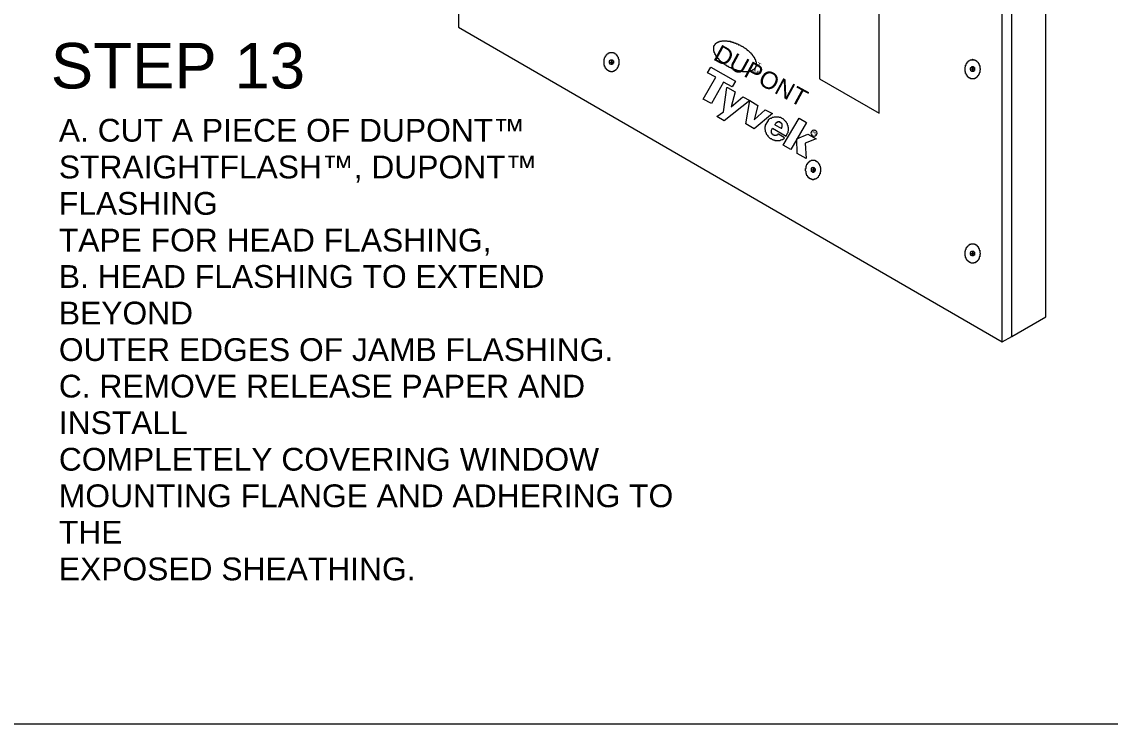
# Model space of a CAD drawing. Header units: inches. Extents: x 0 to 32.7, y -0.1 to 22.9.
# Drawn here: x 13.45 to 17.189, y 0.134 to 2.544 of the extents above; entities that cross this region are included whole.
import ezdxf

# ---------------------------------------------------------------- set-up
doc = ezdxf.new("R2010")
doc.units = ezdxf.units.IN
doc.header["$MEASUREMENT"] = 0
doc.layers.add('PDF_Geometry', color=7, linetype='Continuous', true_color=0x5d5d5d)
doc.layers.add('PDF_Text', color=7, linetype='Continuous')
doc.styles.add('PDF Arial', font='arial.ttf')
doc.styles.add('PDF Chief Blueprint', font='Chief_Blueprint.ttf')

msp = doc.modelspace()

# ---------------------------------------------------------------- linework, layer by layer
at = {"layer": 'PDF_Geometry', "color": 7, "lineweight": 18}
for points in [[(0.1854, 0.1336), (0.1854, 22.8836), (32.6721, 22.8836), (32.6721, 0.1336)], [(16.8171, 1.4453), (16.8171, 4.3919), (14.9504, 5.4569), (14.9504, 2.5253)]]:
    msp.add_lwpolyline(points, close=True, dxfattribs=at)
at = {"layer": 'PDF_Geometry', "color": 254, "lineweight": 18, "true_color": 0xe1e1e1}
msp.add_lwpolyline([(16.8171, 1.4453), (16.8504, 1.4636), (16.8504, 4.4119), (14.9838, 5.4769), (14.9504, 5.4569)], dxfattribs=at)
at = {"layer": 'PDF_Geometry', "color": 253, "lineweight": 18, "true_color": 0xa2a2a2}
msp.add_lwpolyline([(16.8504, 1.4636), (16.9671, 1.5319), (16.9671, 4.4786), (16.9038, 4.5153), (16.7871, 4.4469), (16.8504, 4.4119), (16.9671, 4.4786)], dxfattribs=at)
at = {"layer": 'PDF_Geometry', "color": 252, "lineweight": 18, "true_color": 0x929292}
msp.add_lwpolyline([(16.1904, 3.9869), (16.1904, 2.3486), (16.3954, 2.2303), (16.3954, 3.8686)], dxfattribs=at)
at = {"layer": 'PDF_Geometry', "color": 251, "lineweight": 18, "true_color": 0x686868}
for points in [[(16.8171, 1.4453), (16.8171, 3.9903)], [(15.4688, 2.4053), (15.4821, 2.4053)], [(15.4754, 2.4136), (15.4754, 2.3969)], [(16.7088, 2.3819), (16.7221, 2.3819)], [(16.7154, 2.3903), (16.7154, 2.3736)], [(16.1621, 2.0353), (16.1754, 2.0353)], [(16.1688, 2.0453), (16.1688, 2.0269)], [(16.7088, 1.7486), (16.7221, 1.7486)], [(16.7154, 1.7569), (16.7154, 1.7403)]]:
    msp.add_lwpolyline(points, dxfattribs=at)
for points in [[(15.9704, 2.3869), (15.9688, 2.3869), (15.9688, 2.3853), (15.9688, 2.3836), (15.9671, 2.3836), (15.9671, 2.3819), (15.9654, 2.3819), (15.9654, 2.3803), (15.9638, 2.3803), (15.9621, 2.3786), (15.9604, 2.3786), (15.9604, 2.3769), (15.9588, 2.3769), (15.9571, 2.3769), (15.9571, 2.3753), (15.9554, 2.3753), (15.9538, 2.3753), (15.9521, 2.3753), (15.9521, 2.3736), (15.9504, 2.3736), (15.9488, 2.3736), (15.9471, 2.3736), (15.9454, 2.3736), (15.9454, 2.3719), (15.9438, 2.3719), (15.9421, 2.3719), (15.9404, 2.3719), (15.9388, 2.3719), (15.9371, 2.3719), (15.9354, 2.3719), (15.9338, 2.3719), (15.9321, 2.3719), (15.9304, 2.3719), (15.9288, 2.3719), (15.9271, 2.3719), (15.9254, 2.3736), (15.9238, 2.3736), (15.9221, 2.3736), (15.9204, 2.3736), (15.9188, 2.3736), (15.9171, 2.3736), (15.9154, 2.3753), (15.9138, 2.3753), (15.9121, 2.3753), (15.9104, 2.3753), (15.9088, 2.3753), (15.9088, 2.3769), (15.9071, 2.3769), (15.9054, 2.3769), (15.9038, 2.3786), (15.9021, 2.3786), (15.9004, 2.3786), (15.8988, 2.3803), (15.8971, 2.3803), (15.8954, 2.3803), (15.8938, 2.3819), (15.8921, 2.3819), (15.8904, 2.3819), (15.8888, 2.3836), (15.8871, 2.3853), (15.8854, 2.3853), (15.8838, 2.3853), (15.8821, 2.3869), (15.8804, 2.3869), (15.8788, 2.3886), (15.8771, 2.3903), (15.8754, 2.3903), (15.8738, 2.3919), (15.8721, 2.3919), (15.8721, 2.3936), (15.8704, 2.3936), (15.8688, 2.3953), (15.8671, 2.3953), (15.8654, 2.3969), (15.8638, 2.3986), (15.8621, 2.3986), (15.8604, 2.4003), (15.8604, 2.4019), (15.8588, 2.4019), (15.8571, 2.4036), (15.8554, 2.4053), (15.8538, 2.4053), (15.8538, 2.4069), (15.8521, 2.4069), (15.8504, 2.4086), (15.8504, 2.4103), (15.8488, 2.4103), (15.8471, 2.4119), (15.8454, 2.4136), (15.8454, 2.4153), (15.8438, 2.4153), (15.8438, 2.4169), (15.8421, 2.4169), (15.8421, 2.4186), (15.8404, 2.4186), (15.8404, 2.4203), (15.8388, 2.4219), (15.8388, 2.4236), (15.8371, 2.4236), (15.8371, 2.4253), (15.8354, 2.4253), (15.8354, 2.4269), (15.8338, 2.4286), (15.8338, 2.4303), (15.8321, 2.4303), (15.8321, 2.4319), (15.8321, 2.4336), (15.8304, 2.4353), (15.8304, 2.4369), (15.8288, 2.4386), (15.8288, 2.4403), (15.8288, 2.4419), (15.8271, 2.4436), (15.8271, 2.4453), (15.8271, 2.4469), (15.8271, 2.4486), (15.8271, 2.4503), (15.8271, 2.4519), (15.8271, 2.4536), (15.8271, 2.4553), (15.8271, 2.4569), (15.8271, 2.4586), (15.8271, 2.4603), (15.8288, 2.4603), (15.8288, 2.4619), (15.8288, 2.4636), (15.8304, 2.4636), (15.8304, 2.4653), (15.8321, 2.4669), (15.8321, 2.4686), (15.8338, 2.4686), (15.8338, 2.4703), (15.8354, 2.4703), (15.8371, 2.4719), (15.8388, 2.4719), (15.8388, 2.4736), (15.8404, 2.4736), (15.8421, 2.4736), (15.8421, 2.4753), (15.8438, 2.4753), (15.8454, 2.4753), (15.8471, 2.4769), (15.8488, 2.4769), (15.8504, 2.4769), (15.8521, 2.4769), (15.8538, 2.4769), (15.8554, 2.4786), (15.8571, 2.4786), (15.8588, 2.4786), (15.8604, 2.4786), (15.8621, 2.4786), (15.8638, 2.4786), (15.8654, 2.4786), (15.8671, 2.4786), (15.8688, 2.4786), (15.8704, 2.4786), (15.8721, 2.4786), (15.8738, 2.4769), (15.8754, 2.4769), (15.8771, 2.4769), (15.8788, 2.4769), (15.8804, 2.4769), (15.8821, 2.4769), (15.8838, 2.4769), (15.8838, 2.4753), (15.8854, 2.4753), (15.8871, 2.4753), (15.8888, 2.4753), (15.8904, 2.4753), (15.8904, 2.4736), (15.8921, 2.4736), (15.8938, 2.4736), (15.8954, 2.4719), (15.8971, 2.4719), (15.8988, 2.4719), (15.9004, 2.4719), (15.9004, 2.4703), (15.9021, 2.4703), (15.9038, 2.4703), (15.9054, 2.4686), (15.9071, 2.4686), (15.9088, 2.4686), (15.9104, 2.4669), (15.9121, 2.4653), (15.9138, 2.4653), (15.9154, 2.4653), (15.9171, 2.4636), (15.9188, 2.4636), (15.9204, 2.4619), (15.9221, 2.4603), (15.9238, 2.4603), (15.9254, 2.4586), (15.9271, 2.4586), (15.9288, 2.4569), (15.9304, 2.4553), (15.9321, 2.4553), (15.9338, 2.4536), (15.9354, 2.4519), (15.9371, 2.4519), (15.9388, 2.4503), (15.9388, 2.4486), (15.9404, 2.4486), (15.9421, 2.4469), (15.9438, 2.4469), (15.9438, 2.4453), (15.9454, 2.4453), (15.9471, 2.4436), (15.9488, 2.4419), (15.9488, 2.4403), (15.9504, 2.4403), (15.9521, 2.4386), (15.9538, 2.4369), (15.9538, 2.4353), (15.9554, 2.4353), (15.9554, 2.4336), (15.9571, 2.4336), (15.9571, 2.4319), (15.9588, 2.4319), (15.9588, 2.4303), (15.9604, 2.4286), (15.9621, 2.4269), (15.9621, 2.4253), (15.9638, 2.4253), (15.9638, 2.4236), (15.9654, 2.4219), (15.9654, 2.4203), (15.9671, 2.4203), (15.9671, 2.4186), (15.9671, 2.4169), (15.9688, 2.4153), (15.9688, 2.4136), (15.9704, 2.4136), (15.9704, 2.4119), (15.9704, 2.4103), (15.9704, 2.4086), (15.9721, 2.4069), (15.9721, 2.4053), (15.9721, 2.4036), (15.9721, 2.4019), (15.9721, 2.4003), (15.9721, 2.3986), (15.9721, 2.3969), (15.9721, 2.3953), (15.9721, 2.3936), (15.9721, 2.3919), (15.9721, 2.3903), (15.9704, 2.3903), (15.9704, 2.3886)], [(15.4754, 2.4136), (15.4771, 2.4136), (15.4788, 2.4136), (15.4788, 2.4119), (15.4804, 2.4119), (15.4804, 2.4103), (15.4821, 2.4103), (15.4821, 2.4086), (15.4821, 2.4069), (15.4821, 2.4053), (15.4821, 2.4036), (15.4821, 2.4019), (15.4804, 2.4019), (15.4804, 2.4003), (15.4804, 2.3986), (15.4788, 2.3986), (15.4771, 2.3969), (15.4754, 2.3969), (15.4738, 2.3969), (15.4738, 2.3986), (15.4721, 2.3986), (15.4704, 2.3986), (15.4704, 2.4003), (15.4704, 2.4019), (15.4688, 2.4019), (15.4688, 2.4036), (15.4688, 2.4053), (15.4688, 2.4069), (15.4688, 2.4086), (15.4688, 2.4103), (15.4704, 2.4103), (15.4704, 2.4119), (15.4721, 2.4119), (15.4721, 2.4136), (15.4738, 2.4136)], [(15.9021, 2.3403), (15.8904, 2.3203), (15.8604, 2.3369), (15.8188, 2.2636), (15.7904, 2.2786), (15.8338, 2.3536), (15.8054, 2.3686), (15.8171, 2.3886)], [(16.7154, 2.3903), (16.7171, 2.3903), (16.7188, 2.3903), (16.7188, 2.3886), (16.7204, 2.3886), (16.7204, 2.3869), (16.7221, 2.3869), (16.7221, 2.3853), (16.7221, 2.3836), (16.7221, 2.3819), (16.7221, 2.3803), (16.7221, 2.3786), (16.7221, 2.3769), (16.7204, 2.3769), (16.7204, 2.3753), (16.7204, 2.3736), (16.7188, 2.3736), (16.7171, 2.3736), (16.7154, 2.3736), (16.7138, 2.3736), (16.7121, 2.3736), (16.7121, 2.3753), (16.7104, 2.3753), (16.7104, 2.3769), (16.7104, 2.3786), (16.7088, 2.3786), (16.7088, 2.3803), (16.7088, 2.3819), (16.7088, 2.3836), (16.7088, 2.3853), (16.7104, 2.3853), (16.7104, 2.3869), (16.7121, 2.3886), (16.7138, 2.3886), (16.7138, 2.3903)], [(15.8738, 2.3186), (15.9004, 2.3036), (15.8871, 2.2519), (15.9271, 2.2869), (15.9504, 2.2736), (15.8621, 2.2036), (15.8371, 2.2186), (15.8604, 2.2353), (15.8721, 2.3186)], [(15.9788, 2.2569), (15.9654, 2.2069), (16.0038, 2.2419), (16.0288, 2.2286), (15.9654, 2.1769), (15.9371, 2.1936), (15.9504, 2.2736)], [(16.0738, 2.2019), (16.0721, 2.2036), (16.0704, 2.2053), (16.0688, 2.2069), (16.0671, 2.2086), (16.0654, 2.2103), (16.0638, 2.2103), (16.0621, 2.2119), (16.0604, 2.2136), (16.0588, 2.2136), (16.0571, 2.2153), (16.0538, 2.2153), (16.0521, 2.2153), (16.0504, 2.2169), (16.0488, 2.2169), (16.0454, 2.2169), (16.0438, 2.2169), (16.0421, 2.2169), (16.0388, 2.2169), (16.0371, 2.2169), (16.0354, 2.2169), (16.0338, 2.2169), (16.0304, 2.2153), (16.0288, 2.2153), (16.0271, 2.2153), (16.0254, 2.2136), (16.0238, 2.2119), (16.0204, 2.2119), (16.0188, 2.2103), (16.0171, 2.2086), (16.0154, 2.2086), (16.0138, 2.2069), (16.0138, 2.2053), (16.0038, 2.1886), (16.0038, 2.1869), (16.0038, 2.1853), (16.0021, 2.1819), (16.0021, 2.1803), (16.0021, 2.1786), (16.0021, 2.1753), (16.0038, 2.1736), (16.0038, 2.1719), (16.0038, 2.1686), (16.0038, 2.1669), (16.0054, 2.1653), (16.0054, 2.1636), (16.0071, 2.1603), (16.0071, 2.1586), (16.0088, 2.1569), (16.0104, 2.1553), (16.0121, 2.1536), (16.0121, 2.1519), (16.0138, 2.1503), (16.0154, 2.1486), (16.0171, 2.1469), (16.0188, 2.1453), (16.0204, 2.1436), (16.0238, 2.1436), (16.0254, 2.1419), (16.0271, 2.1403), (16.0288, 2.1403), (16.0304, 2.1386), (16.0338, 2.1386), (16.0354, 2.1386), (16.0371, 2.1369), (16.0388, 2.1369), (16.0421, 2.1369), (16.0438, 2.1369), (16.0454, 2.1369), (16.0488, 2.1369), (16.0504, 2.1369), (16.0521, 2.1369), (16.0554, 2.1369), (16.0571, 2.1386), (16.0588, 2.1386), (16.0621, 2.1403), (16.0638, 2.1403), (16.0654, 2.1419), (16.0671, 2.1419), (16.0688, 2.1436), (16.0704, 2.1453), (16.0488, 2.1586), (16.0471, 2.1586), (16.0471, 2.1569), (16.0454, 2.1569), (16.0454, 2.1553), (16.0438, 2.1553), (16.0421, 2.1553), (16.0421, 2.1536), (16.0404, 2.1536), (16.0388, 2.1536), (16.0371, 2.1536), (16.0354, 2.1536), (16.0338, 2.1536), (16.0338, 2.1553), (16.0321, 2.1553), (16.0304, 2.1553), (16.0304, 2.1569), (16.0288, 2.1569), (16.0288, 2.1586), (16.0271, 2.1586), (16.0271, 2.1603), (16.0254, 2.1619), (16.0254, 2.1636), (16.0254, 2.1653), (16.0254, 2.1669), (16.0254, 2.1686), (16.0254, 2.1703), (16.0254, 2.1719), (16.0288, 2.1786), (16.0754, 2.1519), (16.0804, 2.1619), (16.0821, 2.1636), (16.0821, 2.1653), (16.0821, 2.1686), (16.0838, 2.1703), (16.0838, 2.1719), (16.0838, 2.1753), (16.0838, 2.1769), (16.0838, 2.1786), (16.0838, 2.1803), (16.0821, 2.1836), (16.0821, 2.1853), (16.0821, 2.1869), (16.0804, 2.1886), (16.0804, 2.1919), (16.0804, 2.1936), (16.0788, 2.1953), (16.0771, 2.1969), (16.0771, 2.1986), (16.0754, 2.2003)], [(16.1454, 2.1986), (16.0921, 2.1053), (16.0654, 2.1203), (16.1204, 2.2136)], [(16.0371, 2.1903), (16.0588, 2.1786), (16.0604, 2.1786), (16.0604, 2.1803), (16.0604, 2.1819), (16.0621, 2.1819), (16.0621, 2.1836), (16.0621, 2.1853), (16.0621, 2.1869), (16.0621, 2.1886), (16.0621, 2.1903), (16.0621, 2.1919), (16.0621, 2.1936), (16.0604, 2.1936), (16.0604, 2.1953), (16.0588, 2.1953), (16.0588, 2.1969), (16.0571, 2.1969), (16.0571, 2.1986), (16.0554, 2.1986), (16.0538, 2.1986), (16.0538, 2.2003), (16.0521, 2.2003), (16.0504, 2.2003), (16.0488, 2.2003), (16.0471, 2.2003), (16.0454, 2.2003), (16.0454, 2.1986), (16.0438, 2.1986), (16.0421, 2.1986), (16.0421, 2.1969), (16.0404, 2.1969), (16.0404, 2.1953), (16.0388, 2.1953), (16.0388, 2.1936), (16.0371, 2.1919)], [(16.1504, 2.1586), (16.1788, 2.1419), (16.1404, 2.1269), (16.1438, 2.0753), (16.1138, 2.0919), (16.1121, 2.1419)], [(16.1688, 2.0453), (16.1688, 2.0436), (16.1704, 2.0436), (16.1721, 2.0436), (16.1721, 2.0419), (16.1738, 2.0419), (16.1738, 2.0403), (16.1738, 2.0386), (16.1754, 2.0386), (16.1754, 2.0369), (16.1754, 2.0353), (16.1754, 2.0336), (16.1738, 2.0336), (16.1738, 2.0319), (16.1738, 2.0303), (16.1721, 2.0303), (16.1721, 2.0286), (16.1704, 2.0286), (16.1704, 2.0269), (16.1688, 2.0269), (16.1671, 2.0269), (16.1654, 2.0286), (16.1638, 2.0286), (16.1638, 2.0303), (16.1621, 2.0303), (16.1621, 2.0319), (16.1621, 2.0336), (16.1621, 2.0353), (16.1621, 2.0369), (16.1621, 2.0386), (16.1621, 2.0403), (16.1621, 2.0419), (16.1638, 2.0419), (16.1638, 2.0436), (16.1654, 2.0436), (16.1671, 2.0436), (16.1671, 2.0453)], [(16.7154, 1.7569), (16.7171, 1.7569), (16.7188, 1.7569), (16.7204, 1.7553), (16.7204, 1.7536), (16.7221, 1.7536), (16.7221, 1.7519), (16.7221, 1.7503), (16.7221, 1.7486), (16.7221, 1.7469), (16.7221, 1.7453), (16.7221, 1.7436), (16.7204, 1.7436), (16.7204, 1.7419), (16.7188, 1.7419), (16.7188, 1.7403), (16.7171, 1.7403), (16.7154, 1.7403), (16.7138, 1.7403), (16.7138, 1.7419), (16.7121, 1.7419), (16.7104, 1.7419), (16.7104, 1.7436), (16.7104, 1.7453), (16.7088, 1.7453), (16.7088, 1.7469), (16.7088, 1.7486), (16.7088, 1.7503), (16.7088, 1.7519), (16.7104, 1.7519), (16.7104, 1.7536), (16.7104, 1.7553), (16.7121, 1.7553), (16.7121, 1.7569), (16.7138, 1.7569)]]:
    msp.add_lwpolyline(points, close=True, dxfattribs=at)
at = {"layer": 'PDF_Geometry', "lineweight": 18}
for points in [[(15.4754, 2.4386), (15.4771, 2.4386), (15.4788, 2.4386), (15.4804, 2.4386), (15.4821, 2.4386), (15.4821, 2.4369), (15.4838, 2.4369), (15.4854, 2.4369), (15.4854, 2.4353), (15.4871, 2.4353), (15.4888, 2.4336), (15.4904, 2.4336), (15.4904, 2.4319), (15.4921, 2.4319), (15.4921, 2.4303), (15.4938, 2.4303), (15.4938, 2.4286), (15.4938, 2.4269), (15.4954, 2.4269), (15.4954, 2.4253), (15.4971, 2.4236), (15.4971, 2.4219), (15.4988, 2.4219), (15.4988, 2.4203), (15.4988, 2.4186), (15.4988, 2.4169), (15.5004, 2.4153), (15.5004, 2.4136), (15.5004, 2.4119), (15.5004, 2.4103), (15.5004, 2.4086), (15.5004, 2.4069), (15.5004, 2.4053), (15.5004, 2.4036), (15.5004, 2.4019), (15.5004, 2.4003), (15.5004, 2.3986), (15.5004, 2.3969), (15.5004, 2.3953), (15.4988, 2.3953), (15.4988, 2.3936), (15.4988, 2.3919), (15.4988, 2.3903), (15.4971, 2.3886), (15.4971, 2.3869), (15.4954, 2.3869), (15.4954, 2.3853), (15.4954, 2.3836), (15.4938, 2.3836), (15.4938, 2.3819), (15.4921, 2.3803), (15.4904, 2.3786), (15.4888, 2.3786), (15.4888, 2.3769), (15.4871, 2.3769), (15.4871, 2.3753), (15.4854, 2.3753), (15.4838, 2.3753), (15.4838, 2.3736), (15.4821, 2.3736), (15.4804, 2.3736), (15.4788, 2.3719), (15.4771, 2.3719), (15.4754, 2.3719), (15.4738, 2.3719), (15.4721, 2.3719), (15.4721, 2.3736), (15.4704, 2.3736), (15.4688, 2.3736), (15.4671, 2.3736), (15.4671, 2.3753), (15.4654, 2.3753), (15.4638, 2.3753), (15.4638, 2.3769), (15.4621, 2.3769), (15.4621, 2.3786), (15.4604, 2.3786), (15.4588, 2.3803), (15.4588, 2.3819), (15.4571, 2.3819), (15.4571, 2.3836), (15.4554, 2.3836), (15.4554, 2.3853), (15.4554, 2.3869), (15.4538, 2.3869), (15.4538, 2.3886), (15.4538, 2.3903), (15.4521, 2.3903), (15.4521, 2.3919), (15.4521, 2.3936), (15.4521, 2.3953), (15.4504, 2.3953), (15.4504, 2.3969), (15.4504, 2.3986), (15.4504, 2.4003), (15.4504, 2.4019), (15.4504, 2.4036), (15.4504, 2.4053), (15.4504, 2.4069), (15.4504, 2.4086), (15.4504, 2.4103), (15.4504, 2.4119), (15.4504, 2.4136), (15.4504, 2.4153), (15.4521, 2.4153), (15.4521, 2.4169), (15.4521, 2.4186), (15.4521, 2.4203), (15.4538, 2.4219), (15.4538, 2.4236), (15.4554, 2.4253), (15.4554, 2.4269), (15.4571, 2.4269), (15.4571, 2.4286), (15.4588, 2.4303), (15.4588, 2.4319), (15.4604, 2.4319), (15.4604, 2.4336), (15.4621, 2.4336), (15.4638, 2.4353), (15.4654, 2.4353), (15.4654, 2.4369), (15.4671, 2.4369), (15.4688, 2.4369), (15.4704, 2.4386), (15.4721, 2.4386), (15.4738, 2.4386)], [(16.7154, 2.4153), (16.7171, 2.4153), (16.7171, 2.4136), (16.7188, 2.4136), (16.7204, 2.4136), (16.7221, 2.4136), (16.7238, 2.4136), (16.7238, 2.4119), (16.7254, 2.4119), (16.7271, 2.4119), (16.7271, 2.4103), (16.7288, 2.4103), (16.7288, 2.4086), (16.7304, 2.4086), (16.7321, 2.4069), (16.7338, 2.4053), (16.7338, 2.4036), (16.7354, 2.4036), (16.7354, 2.4019), (16.7371, 2.4003), (16.7371, 2.3986), (16.7388, 2.3969), (16.7388, 2.3953), (16.7388, 2.3936), (16.7404, 2.3936), (16.7404, 2.3919), (16.7404, 2.3903), (16.7404, 2.3886), (16.7404, 2.3869), (16.7404, 2.3853), (16.7404, 2.3836), (16.7421, 2.3836), (16.7421, 2.3819), (16.7421, 2.3803), (16.7421, 2.3786), (16.7404, 2.3786), (16.7404, 2.3769), (16.7404, 2.3753), (16.7404, 2.3736), (16.7404, 2.3719), (16.7404, 2.3703), (16.7388, 2.3686), (16.7388, 2.3669), (16.7388, 2.3653), (16.7371, 2.3653), (16.7371, 2.3636), (16.7371, 2.3619), (16.7354, 2.3603), (16.7354, 2.3586), (16.7338, 2.3586), (16.7338, 2.3569), (16.7321, 2.3569), (16.7321, 2.3553), (16.7304, 2.3553), (16.7304, 2.3536), (16.7288, 2.3536), (16.7288, 2.3519), (16.7271, 2.3519), (16.7254, 2.3503), (16.7238, 2.3503), (16.7238, 2.3486), (16.7221, 2.3486), (16.7204, 2.3486), (16.7188, 2.3486), (16.7171, 2.3486), (16.7154, 2.3486), (16.7138, 2.3486), (16.7121, 2.3486), (16.7104, 2.3486), (16.7088, 2.3486), (16.7088, 2.3503), (16.7071, 2.3503), (16.7054, 2.3503), (16.7054, 2.3519), (16.7038, 2.3519), (16.7021, 2.3519), (16.7021, 2.3536), (16.7004, 2.3536), (16.7004, 2.3553), (16.6988, 2.3553), (16.6988, 2.3569), (16.6971, 2.3586), (16.6971, 2.3603), (16.6954, 2.3603), (16.6954, 2.3619), (16.6954, 2.3636), (16.6938, 2.3636), (16.6938, 2.3653), (16.6938, 2.3669), (16.6921, 2.3669), (16.6921, 2.3686), (16.6921, 2.3703), (16.6921, 2.3719), (16.6921, 2.3736), (16.6904, 2.3736), (16.6904, 2.3753), (16.6904, 2.3769), (16.6904, 2.3786), (16.6904, 2.3803), (16.6904, 2.3819), (16.6904, 2.3836), (16.6904, 2.3853), (16.6904, 2.3869), (16.6904, 2.3886), (16.6921, 2.3903), (16.6921, 2.3919), (16.6921, 2.3936), (16.6921, 2.3953), (16.6938, 2.3953), (16.6938, 2.3969), (16.6938, 2.3986), (16.6954, 2.4003), (16.6954, 2.4019), (16.6971, 2.4019), (16.6971, 2.4036), (16.6971, 2.4053), (16.6988, 2.4053), (16.6988, 2.4069), (16.7004, 2.4069), (16.7004, 2.4086), (16.7021, 2.4086), (16.7021, 2.4103), (16.7038, 2.4103), (16.7054, 2.4119), (16.7071, 2.4119), (16.7088, 2.4136), (16.7104, 2.4136), (16.7121, 2.4136), (16.7138, 2.4136), (16.7154, 2.4136)], [(16.1688, 2.0686), (16.1704, 2.0686), (16.1721, 2.0686), (16.1738, 2.0686), (16.1754, 2.0686), (16.1754, 2.0669), (16.1771, 2.0669), (16.1788, 2.0669), (16.1788, 2.0653), (16.1804, 2.0653), (16.1804, 2.0636), (16.1821, 2.0636), (16.1838, 2.0619), (16.1854, 2.0603), (16.1854, 2.0586), (16.1871, 2.0586), (16.1871, 2.0569), (16.1888, 2.0569), (16.1888, 2.0553), (16.1888, 2.0536), (16.1904, 2.0536), (16.1904, 2.0519), (16.1904, 2.0503), (16.1921, 2.0486), (16.1921, 2.0469), (16.1921, 2.0453), (16.1921, 2.0436), (16.1938, 2.0436), (16.1938, 2.0419), (16.1938, 2.0403), (16.1938, 2.0386), (16.1938, 2.0369), (16.1938, 2.0353), (16.1938, 2.0336), (16.1938, 2.0319), (16.1938, 2.0303), (16.1938, 2.0286), (16.1921, 2.0286), (16.1921, 2.0269), (16.1921, 2.0253), (16.1921, 2.0236), (16.1921, 2.0219), (16.1904, 2.0219), (16.1904, 2.0203), (16.1904, 2.0186), (16.1888, 2.0169), (16.1888, 2.0153), (16.1871, 2.0153), (16.1871, 2.0136), (16.1854, 2.0119), (16.1854, 2.0103), (16.1838, 2.0103), (16.1838, 2.0086), (16.1821, 2.0086), (16.1821, 2.0069), (16.1804, 2.0069), (16.1788, 2.0053), (16.1771, 2.0053), (16.1754, 2.0036), (16.1738, 2.0036), (16.1721, 2.0036), (16.1704, 2.0036), (16.1704, 2.0019), (16.1688, 2.0019), (16.1671, 2.0019), (16.1654, 2.0019), (16.1654, 2.0036), (16.1638, 2.0036), (16.1621, 2.0036), (16.1604, 2.0036), (16.1604, 2.0053), (16.1588, 2.0053), (16.1571, 2.0053), (16.1571, 2.0069), (16.1554, 2.0069), (16.1538, 2.0069), (16.1538, 2.0086), (16.1521, 2.0086), (16.1521, 2.0103), (16.1504, 2.0103), (16.1504, 2.0119), (16.1504, 2.0136), (16.1488, 2.0136), (16.1488, 2.0153), (16.1471, 2.0153), (16.1471, 2.0169), (16.1471, 2.0186), (16.1454, 2.0186), (16.1454, 2.0203), (16.1454, 2.0219), (16.1454, 2.0236), (16.1438, 2.0236), (16.1438, 2.0253), (16.1438, 2.0269), (16.1438, 2.0286), (16.1438, 2.0303), (16.1421, 2.0319), (16.1421, 2.0336), (16.1421, 2.0353), (16.1421, 2.0369), (16.1421, 2.0386), (16.1421, 2.0403), (16.1438, 2.0403), (16.1438, 2.0419), (16.1438, 2.0436), (16.1438, 2.0453), (16.1438, 2.0469), (16.1438, 2.0486), (16.1454, 2.0486), (16.1454, 2.0503), (16.1454, 2.0519), (16.1471, 2.0536), (16.1471, 2.0553), (16.1488, 2.0553), (16.1488, 2.0569), (16.1488, 2.0586), (16.1504, 2.0586), (16.1504, 2.0603), (16.1521, 2.0603), (16.1521, 2.0619), (16.1538, 2.0619), (16.1538, 2.0636), (16.1554, 2.0636), (16.1554, 2.0653), (16.1571, 2.0653), (16.1571, 2.0669), (16.1588, 2.0669), (16.1604, 2.0669), (16.1621, 2.0686), (16.1638, 2.0686), (16.1654, 2.0686), (16.1671, 2.0686)], [(16.7154, 1.7819), (16.7171, 1.7819), (16.7188, 1.7819), (16.7204, 1.7819), (16.7221, 1.7819), (16.7221, 1.7803), (16.7238, 1.7803), (16.7254, 1.7803), (16.7254, 1.7786), (16.7271, 1.7786), (16.7288, 1.7786), (16.7288, 1.7769), (16.7304, 1.7769), (16.7304, 1.7753), (16.7321, 1.7753), (16.7321, 1.7736), (16.7338, 1.7736), (16.7338, 1.7719), (16.7354, 1.7719), (16.7354, 1.7703), (16.7354, 1.7686), (16.7371, 1.7686), (16.7371, 1.7669), (16.7371, 1.7653), (16.7388, 1.7653), (16.7388, 1.7636), (16.7388, 1.7619), (16.7388, 1.7603), (16.7404, 1.7603), (16.7404, 1.7586), (16.7404, 1.7569), (16.7404, 1.7553), (16.7404, 1.7536), (16.7404, 1.7519), (16.7421, 1.7503), (16.7421, 1.7486), (16.7421, 1.7469), (16.7404, 1.7469), (16.7404, 1.7453), (16.7404, 1.7436), (16.7404, 1.7419), (16.7404, 1.7403), (16.7404, 1.7386), (16.7404, 1.7369), (16.7388, 1.7369), (16.7388, 1.7353), (16.7388, 1.7336), (16.7388, 1.7319), (16.7371, 1.7319), (16.7371, 1.7303), (16.7371, 1.7286), (16.7354, 1.7286), (16.7354, 1.7269), (16.7338, 1.7253), (16.7338, 1.7236), (16.7321, 1.7236), (16.7321, 1.7219), (16.7304, 1.7219), (16.7304, 1.7203), (16.7288, 1.7203), (16.7271, 1.7203), (16.7271, 1.7186), (16.7254, 1.7186), (16.7254, 1.7169), (16.7238, 1.7169), (16.7221, 1.7169), (16.7204, 1.7169), (16.7204, 1.7153), (16.7188, 1.7153), (16.7171, 1.7153), (16.7154, 1.7153), (16.7138, 1.7153), (16.7121, 1.7153), (16.7104, 1.7169), (16.7088, 1.7169), (16.7071, 1.7169), (16.7071, 1.7186), (16.7054, 1.7186), (16.7038, 1.7186), (16.7038, 1.7203), (16.7021, 1.7203), (16.7021, 1.7219), (16.7004, 1.7219), (16.7004, 1.7236), (16.6988, 1.7236), (16.6988, 1.7253), (16.6971, 1.7253), (16.6971, 1.7269), (16.6954, 1.7286), (16.6954, 1.7303), (16.6938, 1.7303), (16.6938, 1.7319), (16.6938, 1.7336), (16.6921, 1.7353), (16.6921, 1.7369), (16.6921, 1.7386), (16.6921, 1.7403), (16.6904, 1.7403), (16.6904, 1.7419), (16.6904, 1.7436), (16.6904, 1.7453), (16.6904, 1.7469), (16.6904, 1.7486), (16.6904, 1.7503), (16.6904, 1.7519), (16.6904, 1.7536), (16.6904, 1.7553), (16.6904, 1.7569), (16.6921, 1.7569), (16.6921, 1.7586), (16.6921, 1.7603), (16.6921, 1.7619), (16.6938, 1.7636), (16.6938, 1.7653), (16.6938, 1.7669), (16.6954, 1.7669), (16.6954, 1.7686), (16.6954, 1.7703), (16.6971, 1.7703), (16.6971, 1.7719), (16.6988, 1.7719), (16.6988, 1.7736), (16.7004, 1.7736), (16.7004, 1.7753), (16.7021, 1.7769), (16.7038, 1.7769), (16.7038, 1.7786), (16.7054, 1.7786), (16.7054, 1.7803), (16.7071, 1.7803), (16.7088, 1.7803), (16.7104, 1.7803), (16.7104, 1.7819), (16.7121, 1.7819), (16.7138, 1.7819)]]:
    msp.add_lwpolyline(points, close=True, dxfattribs=at)
at = {"layer": 'PDF_Geometry', "color": 251, "lineweight": 18, "true_color": 0x686868}
msp.add_arc((16.1713, 2.16), 0.0119, 89.9954, 94.3276, dxfattribs=at)
for points in [[(16.1704, 2.1719), (16.1648, 2.1715), (16.1604, 2.1672), (16.1604, 2.1619)], [(16.1821, 2.1619), (16.1821, 2.1675), (16.1772, 2.1719), (16.1713, 2.1719)], [(16.1604, 2.1619), (16.1604, 2.1564), (16.1653, 2.1519), (16.1713, 2.1519)], [(16.1713, 2.1519), (16.1772, 2.1519), (16.1821, 2.1564), (16.1821, 2.1619)]]:
    msp.add_open_spline(points, degree=3, dxfattribs=at)

# ---------------------------------------------------------------- texts
at = {"layer": 'PDF_Text', "attachment_point": 7, "style": 'PDF Arial'}
for s, insert, char_height in [('STEP 13', (13.5496, 2.3128), 0.15628), ('A. CUT A PIECE OF DUPONT™', (13.5774, 2.1315), 0.078138), ('STRAIGHTFLASH™, DUPONT™', (13.5774, 1.992), 0.078138), ('FLASHING', (13.5774, 1.8806), 0.07814), ('TAPE FOR HEAD FLASHING,', (13.5774, 1.7411), 0.078138), ('B. HEAD FLASHING TO EXTEND', (13.5774, 1.6298), 0.078138), ('BEYOND', (13.5774, 1.5043), 0.07814), ('OUTER EDGES OF JAMB FLASHING.', (13.5774, 1.3789), 0.078138), ('C. REMOVE RELEASE PAPER AND', (13.5774, 1.2535), 0.078138), ('INSTALL', (13.5774, 1.128), 0.07814), ('COMPLETELY COVERING WINDOW', (13.5774, 1.0026), 0.078138), ('MOUNTING FLANGE AND ADHERING TO', (13.5774, 0.8772), 0.078138), ('THE', (13.5774, 0.7531), 0.07814), ('EXPOSED SHEATHING.', (13.5774, 0.6263), 0.078138)]:
    msp.add_mtext(s, dxfattribs=dict(at, insert=insert, char_height=char_height))
at = {"layer": 'PDF_Text', "color": 251, "true_color": 0x686868, "attachment_point": 7, "rotation": 331.478}
for s, insert, char_height, style in [('DUPONT', (15.8212, 2.415), 0.05918, 'PDF Arial'), ('T', (15.9718, 2.3918), 0.0156, 'PDF Arial'), ('M', (15.9594, 2.3691), 0.0156, 'PDF Arial'), ('R', (16.165, 2.1626), 0.0129, 'PDF Chief Blueprint')]:
    msp.add_mtext(s, dxfattribs=dict(at, insert=insert, char_height=char_height, style=style))

doc.saveas('drawing.dxf')
